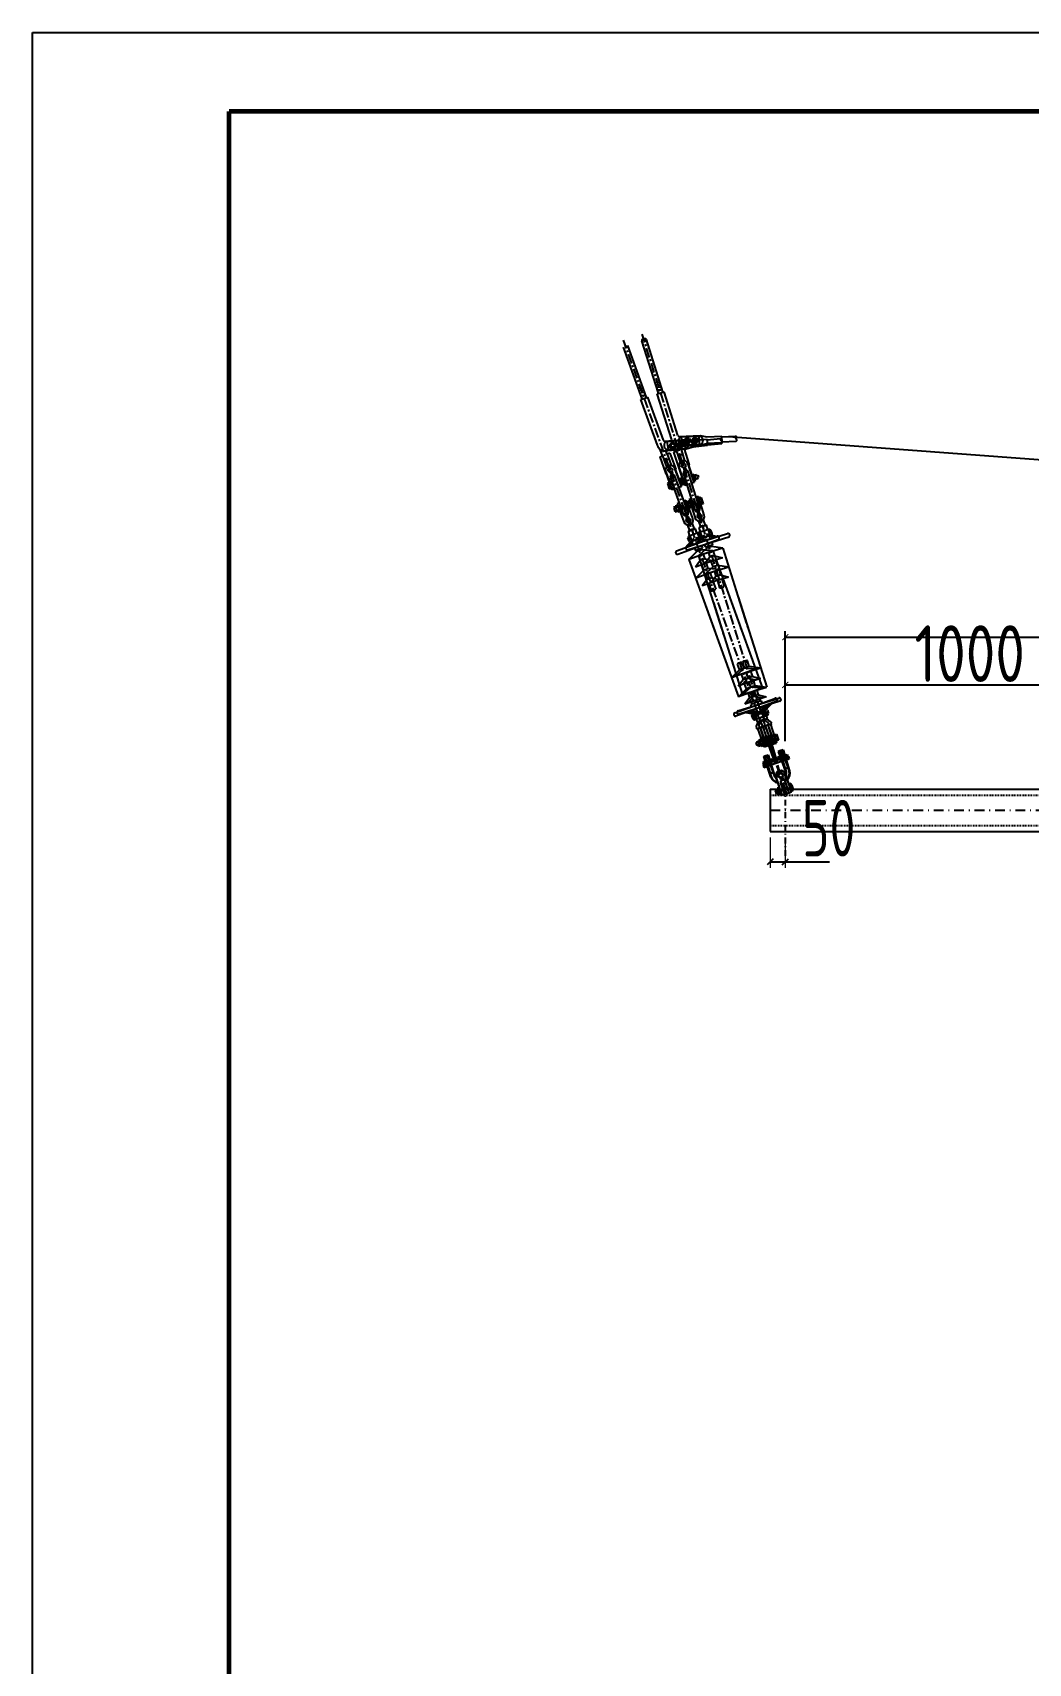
# Model space of a CAD drawing. Header units: millimetres. Extents: x 601 to 1195, y -2888 to -2468.
# Drawn here: x 601.1 to 727.7, y -2675.1 to -2467.8 of the extents above; entities that cross this region are included whole.
import ezdxf

# ---------------------------------------------------------------- set-up
doc = ezdxf.new("R2010")
doc.units = ezdxf.units.MM
for name, pattern in [('CENTER', [2, 1.25, -0.25, 0.25, -0.25]), ('CENTERX2', [4, 2.5, -0.5, 0.5, -0.5]), ('CONTINOUS', [0]), ('DASHDOT2', [0.5, 0.25, -0.125, 0, -0.125]), ('DASHED', [0.008, 0.005, -0.003])]:
    doc.linetypes.add(name, pattern=pattern)
for name, color, linetype in [('2', 2, 'DASHED'), ('DIMENSIONS', 5, 'Continuous'), ('TEMP', 7, 'Continuous')]:
    doc.layers.add(name, color=color, linetype=linetype)
doc.layers.add('3', color=1, linetype='Continuous', lineweight=18)
doc.styles.add('HZTSS', font='tssdeng.shx', dxfattribs={"width": 0.8, "bigfont": 'tssdchn.shx'})
doc.styles.get("Standard").update_dxf_attribs({"font": 'tssdeng.shx', "width": 0.7, "bigfont": 'tssdchn.shx'})

msp = doc.modelspace()

# ---------------------------------------------------------------- linework, layer by layer
at = {"color": 3}
for p, q in [((601.07, -2887.82), (601.07, -2467.82)), ((601.07, -2467.82), (1195.07, -2467.82)), ((601.07, -2887.82), (601.07, -2467.82)), ((689.58, -2519.17), (773.5, -2525.39))]:
    msp.add_line(p, q, dxfattribs=at)
at = {"color": 0}
for p, q in [((678.59, -2514.37), (676.22, -2507.81)), ((679.16, -2514.2), (676.78, -2507.61)), ((680.67, -2513.66), (678.58, -2507.01)), ((681.25, -2513.51), (679.15, -2506.83)), ((678.45, -2514.47), (679.32, -2514.16)), ((680.54, -2520.25), (678.45, -2514.47)), ((681.3, -2519.65), (679.32, -2514.16)), ((680.53, -2513.75), (681.41, -2513.47)), ((682.37, -2519.61), (680.53, -2513.75)), ((683.16, -2519.04), (681.41, -2513.47)), ((681.2, -2521.64), (680.91, -2520.83)), ((681.4, -2521), (684.25, -2520.75)), ((681.46, -2519.75), (684.13, -2519.53)), ((681.78, -2521.43), (681.62, -2520.99)), ((681.77, -2519.79), (683.98, -2519.61)), ((681.94, -2520.84), (681.77, -2519.79)), ((681.85, -2519.81), (681.85, -2519.81)), ((684.12, -2520.69), (681.92, -2520.88)), ((682.01, -2520.93), (682.01, -2520.93)), ((682.98, -2521.03), (682.72, -2520.21)), ((683.2, -2520.39), (686.06, -2520.26)), ((683.31, -2519.15), (685.99, -2519.04)), ((683.32, -2519.66), (683.32, -2519.66)), ((683.56, -2520.84), (683.42, -2520.39)), ((683.45, -2520.76), (683.45, -2520.76)), ((683.93, -2520.73), (683.56, -2520.84)), ((683.56, -2520.84), (684.01, -2522.26)), ((683.62, -2519.21), (685.84, -2519.12)), ((683.75, -2520.25), (683.62, -2519.21)), ((683.7, -2519.23), (683.7, -2519.23)), ((685.94, -2520.2), (683.72, -2520.29)), ((683.82, -2520.35), (683.82, -2520.35)), ((683.93, -2520.73), (684.58, -2522.78)), ((684.1, -2520.69), (683.99, -2519.63)), ((684.12, -2519.53), (684.99, -2519.67)), ((684.2, -2520.75), (685.09, -2520.47)), ((684.22, -2519.52), (684.23, -2519.52)), ((684.96, -2519.66), (686.88, -2519.51)), ((685.07, -2520.48), (686.92, -2520.29)), ((685.17, -2519.14), (685.17, -2519.14)), ((685.26, -2520.24), (685.26, -2520.24)), ((685.91, -2520.2), (685.85, -2519.13)), ((685.98, -2519.04), (686.85, -2519.22)), ((686.02, -2520.26), (686.91, -2520.02)), ((686.09, -2519.04), (686.09, -2519.04)), ((686.82, -2519.2), (688.74, -2519.14)), ((686.84, -2519.5), (686.93, -2520.29)), ((686.86, -2519.59), (688.59, -2519.43)), ((686.89, -2520.03), (688.75, -2519.92)), ((686.9, -2520.21), (688.72, -2520.05)), ((688.7, -2519.12), (688.75, -2519.91)), ((688.71, -2519.22), (690.46, -2519.12)), ((688.73, -2519.84), (690.56, -2519.75)), ((680.84, -2521.77), (681.2, -2521.64)), ((680.84, -2521.77), (681.57, -2523.79)), ((681.2, -2521.64), (681.71, -2523.04)), ((681.41, -2522.22), (681.99, -2522.01)), ((682.14, -2521.3), (681.78, -2521.43)), ((681.78, -2521.43), (682.28, -2522.83)), ((682.14, -2521.3), (682.87, -2523.33)), ((682.61, -2521.14), (682.98, -2521.03)), ((682.61, -2521.14), (683.26, -2523.2)), ((682.98, -2521.03), (683.43, -2522.45)), ((683.16, -2521.62), (683.75, -2521.43))]:
    msp.add_line(p, q, dxfattribs=at)
at = {"color": 0, "linetype": 'Continuous'}
for p, q in [((682.72, -2520.12), (682.94, -2519.99)), ((682.79, -2520.31), (683.04, -2520.27)), ((683.67, -2520.04), (683.89, -2519.91)), ((683.74, -2520.23), (683.99, -2520.19)), ((684.56, -2519.57), (684.78, -2519.45)), ((684.62, -2519.76), (684.87, -2519.74)), ((685.51, -2519.53), (685.73, -2519.41)), ((685.57, -2519.72), (685.82, -2519.69))]:
    msp.add_line(p, q, dxfattribs=at)
for p, q in [((684.03, -2525.39), (683.29, -2523.05)), ((683.29, -2523.05), (684.03, -2525.39)), ((684.47, -2522.68), (685.2, -2525.02)), ((685.2, -2525.02), (684.47, -2522.68)), ((682.43, -2525.96), (681.6, -2523.64)), ((681.6, -2523.64), (682.43, -2525.96)), ((682.1, -2525.03), (681.81, -2525.14)), ((683.88, -2529.05), (682.2, -2524.41)), ((682.2, -2524.41), (682.72, -2525.85)), ((682.76, -2523.23), (683.59, -2525.54)), ((683.59, -2525.54), (682.76, -2523.23)), ((684.45, -2528.84), (682.78, -2524.2)), ((683.3, -2525.64), (682.78, -2524.2)), ((683.55, -2524.51), (683.26, -2524.61)), ((683.26, -2524.61), (683.33, -2524.82)), ((683.33, -2524.82), (683.62, -2524.71)), ((683.72, -2525), (683.43, -2525.11)), ((683.43, -2525.11), (683.51, -2525.31)), ((683.74, -2524.45), (683.44, -2524.55)), ((683.44, -2524.55), (683.66, -2525.25)), ((683.51, -2524.75), (683.8, -2524.66)), ((683.72, -2525), (683.55, -2524.51)), ((683.89, -2524.95), (683.6, -2525.04)), ((683.62, -2524.71), (684.03, -2524.56)), ((683.62, -2524.71), (683.72, -2525)), ((683.72, -2524.44), (683.8, -2524.65)), ((683.72, -2525), (684.14, -2524.85)), ((683.8, -2525.2), (683.72, -2525)), ((685.34, -2528.54), (683.86, -2523.83)), ((683.86, -2523.83), (684.32, -2525.3)), ((683.96, -2525.16), (683.89, -2524.95)), ((683.9, -2524.95), (683.98, -2525.15)), ((684.03, -2524.57), (684.14, -2524.85)), ((685.93, -2528.36), (684.45, -2523.65)), ((684.91, -2525.12), (684.45, -2523.65)), ((685.2, -2523.99), (684.91, -2524.09)), ((684.91, -2524.09), (684.97, -2524.29)), ((685.2, -2525.02), (684.91, -2525.12)), ((684.97, -2524.29), (685.27, -2524.2)), ((685.36, -2524.49), (685.06, -2524.58)), ((685.06, -2524.58), (685.13, -2524.79)), ((685.13, -2524.79), (685.42, -2524.7)), ((685.36, -2524.49), (685.2, -2523.99)), ((685.27, -2524.2), (685.68, -2524.07)), ((685.27, -2524.2), (685.36, -2524.49)), ((685.36, -2524.49), (685.78, -2524.36)), ((685.42, -2524.7), (685.36, -2524.49)), ((685.38, -2523.93), (685.45, -2524.14)), ((685.54, -2524.44), (685.61, -2524.65)), ((685.69, -2524.07), (685.78, -2524.36)), ((681.81, -2525.14), (682.06, -2525.83)), ((681.88, -2525.34), (682.17, -2525.23)), ((682.28, -2525.52), (681.99, -2525.63)), ((682.06, -2525.83), (682.35, -2525.73)), ((682.35, -2525.73), (682.28, -2525.52)), ((682.72, -2525.85), (682.43, -2525.96)), ((683.59, -2525.54), (683.3, -2525.64)), ((683.51, -2525.31), (683.8, -2525.2)), ((683.66, -2525.25), (683.96, -2525.16)), ((684.32, -2525.3), (684.03, -2525.39)), ((684.88, -2527.08), (684.59, -2527.17)), ((684.59, -2527.17), (685.33, -2529.51)), ((685.34, -2528.54), (684.88, -2527.08)), ((685.76, -2526.8), (685.47, -2526.89)), ((685.47, -2526.89), (685.93, -2528.36)), ((686.5, -2529.15), (685.76, -2526.8)), ((685.82, -2526.98), (686.11, -2526.88)), ((685.88, -2527.18), (685.82, -2526.98)), ((686.18, -2527.1), (685.88, -2527.19)), ((686.11, -2526.88), (686.17, -2527.09)), ((686.3, -2527.5), (686.17, -2527.09)), ((686.17, -2527.09), (686.37, -2527.71)), ((682.91, -2528.19), (682.62, -2528.29)), ((682.62, -2528.29), (682.77, -2528.7)), ((682.77, -2528.24), (682.7, -2528.04)), ((682.77, -2528.7), (683.06, -2528.59)), ((682.84, -2527.99), (683.13, -2527.88)), ((683.13, -2528.8), (682.84, -2527.99)), ((682.99, -2528.85), (682.91, -2528.65)), ((683.21, -2528.1), (682.92, -2528.2)), ((683.35, -2528.49), (683.06, -2528.59)), ((683.36, -2527.61), (683.07, -2527.71)), ((683.07, -2527.71), (683.9, -2530.02)), ((683.13, -2527.88), (683.2, -2528.09)), ((683.42, -2528.69), (683.13, -2528.8)), ((683.2, -2528.09), (683.2, -2528.09)), ((683.35, -2528.49), (683.35, -2528.49)), ((683.88, -2529.05), (683.36, -2527.61)), ((684.45, -2528.84), (683.88, -2529.05)), ((684.22, -2527.29), (683.93, -2527.4)), ((683.93, -2527.4), (684.45, -2528.84)), ((684.42, -2527.64), (684.12, -2527.73)), ((684.12, -2527.73), (684.25, -2528.14)), ((684.27, -2527.69), (684.2, -2527.48)), ((685.06, -2529.6), (684.22, -2527.29)), ((684.25, -2528.14), (684.54, -2528.05)), ((684.29, -2527.47), (684.57, -2527.36)), ((684.36, -2527.67), (684.29, -2527.47)), ((684.35, -2527.44), (684.64, -2527.35)), ((684.61, -2528.26), (684.35, -2527.44)), ((684.65, -2527.58), (684.36, -2527.68)), ((684.46, -2528.3), (684.4, -2528.1)), ((684.71, -2527.56), (684.42, -2527.66)), ((684.79, -2527.96), (684.5, -2528.07)), ((684.58, -2528.28), (684.5, -2528.07)), ((684.84, -2527.96), (684.54, -2528.05)), ((684.57, -2527.36), (684.65, -2527.56)), ((684.87, -2528.17), (684.58, -2528.28)), ((684.9, -2528.17), (684.61, -2528.26)), ((684.64, -2527.35), (684.71, -2527.55)), ((684.79, -2527.97), (684.65, -2527.56)), ((684.65, -2527.56), (684.87, -2528.17)), ((684.71, -2527.55), (684.71, -2527.55)), ((684.84, -2527.96), (684.84, -2527.96)), ((685.93, -2528.36), (685.34, -2528.54)), ((686.21, -2529.24), (685.62, -2529.42)), ((686.3, -2527.49), (686.01, -2527.59)), ((686.07, -2527.8), (686.01, -2527.59)), ((686.37, -2527.71), (686.07, -2527.8)), ((684.77, -2529.71), (684.19, -2529.92)), ((684.37, -2530.42), (684.63, -2531.15)), ((684.37, -2530.42), (684.63, -2531.15)), ((684.37, -2530.42), (684.63, -2531.15)), ((684.69, -2531.79), (684.49, -2531.23)), ((684.69, -2531.79), (684.49, -2531.23)), ((684.5, -2531.19), (685.34, -2530.89)), ((684.5, -2531.19), (685.34, -2530.89)), ((684.95, -2530.21), (685.21, -2530.94)), ((684.95, -2530.21), (685.21, -2530.94)), ((684.95, -2530.21), (685.21, -2530.94)), ((685.58, -2531.47), (685.38, -2530.91)), ((685.58, -2531.47), (685.38, -2530.91)), ((685.78, -2529.93), (686.01, -2530.67)), ((685.78, -2529.93), (686.01, -2530.67)), ((685.78, -2529.93), (686.01, -2530.67)), ((686.04, -2531.32), (685.86, -2530.75)), ((686.04, -2531.32), (685.86, -2530.75)), ((687.18, -2530.96), (685.86, -2531.37)), ((685.88, -2530.71), (686.73, -2530.44)), ((685.88, -2530.71), (686.73, -2530.44)), ((686, -2531.33), (686.2, -2531.96)), ((686.36, -2529.75), (686.6, -2530.48)), ((686.36, -2529.75), (686.6, -2530.48)), ((686.37, -2529.75), (686.6, -2530.48)), ((686.94, -2531.03), (686.77, -2530.46)), ((686.94, -2531.03), (686.77, -2530.46)), ((687, -2531.02), (687.2, -2531.67)), ((687.46, -2531.27), (687.11, -2531.38)), ((687.36, -2531.06), (687.18, -2530.96)), ((687.24, -2531.17), (687.34, -2531.48)), ((687.5, -2531.5), (687.36, -2531.06)), ((682.98, -2533.7), (688.13, -2531.84)), ((683.13, -2534.12), (688.29, -2532.26)), ((684.12, -2533.29), (685.1, -2532.17)), ((684.25, -2533.15), (689.47, -2531.51)), ((684.39, -2533.58), (689.62, -2531.94)), ((684.41, -2533.18), (685.16, -2532.33)), ((684.52, -2531.86), (684.42, -2532.06)), ((684.57, -2532.49), (684.42, -2532.06)), ((684.77, -2532.16), (684.47, -2532.27)), ((685.81, -2531.39), (684.52, -2531.86)), ((684.55, -2532.07), (684.66, -2532.37)), ((684.65, -2531.81), (684.87, -2532.43)), ((685.1, -2532.94), (684.96, -2532.56)), ((685.74, -2532.23), (685.02, -2532.49)), ((685.26, -2533.36), (685.37, -2533.66)), ((685.41, -2532.78), (686.43, -2531.71)), ((686.88, -2532.29), (685.48, -2532.03)), ((686.59, -2532.39), (685.53, -2532.19)), ((685.63, -2531.46), (685.86, -2532.1)), ((685.71, -2532.69), (686.49, -2531.87)), ((685.86, -2531.37), (685.76, -2531.58)), ((685.9, -2532.01), (685.76, -2531.58)), ((686.1, -2531.69), (685.76, -2531.81)), ((685.78, -2534.34), (686.85, -2533.36)), ((686.11, -2531.68), (685.8, -2531.78)), ((685.8, -2533.5), (686.24, -2533.34)), ((686, -2531.48), (685.81, -2531.39)), ((685.82, -2533.49), (686.26, -2533.34)), ((685.99, -2532.61), (685.86, -2532.25)), ((685.88, -2531.6), (685.99, -2531.9)), ((685.89, -2531.58), (685.99, -2531.89)), ((686.15, -2531.92), (686, -2531.48)), ((686.17, -2533.59), (686.1, -2533.39)), ((686.15, -2533.04), (686.26, -2533.34)), ((686.4, -2532.48), (686.28, -2532.09)), ((687.07, -2531.8), (686.34, -2532.03)), ((686.54, -2532.9), (686.64, -2533.21)), ((686.64, -2533.21), (687.08, -2533.07)), ((686.66, -2533.2), (687.09, -2533.06)), ((686.87, -2533.36), (686.8, -2533.16)), ((688.21, -2531.91), (686.82, -2531.58)), ((687.14, -2533.26), (686.85, -2533.36)), ((687.92, -2532), (686.87, -2531.75)), ((687.08, -2533.07), (687.52, -2532.93)), ((687.09, -2533.06), (687.54, -2532.92)), ((687.43, -2533.17), (687.13, -2533.27)), ((687.31, -2532.19), (687.19, -2531.83)), ((688.88, -2533.36), (687.32, -2533.85)), ((687.45, -2533.18), (687.38, -2532.97)), ((688.86, -2533.37), (687.43, -2533.17)), ((687.45, -2532.62), (687.54, -2532.93)), ((688.86, -2533.35), (691.85, -2542.85)), ((684.55, -2534.82), (685.58, -2533.8)), ((686.08, -2534.27), (684.55, -2534.82)), ((684.55, -2534.81), (687.84, -2543.93)), ((685.36, -2533.66), (685.8, -2533.5)), ((686, -2534.94), (685.37, -2535.76)), ((686.48, -2535.36), (685.37, -2535.76)), ((685.38, -2533.65), (685.82, -2533.49)), ((685.6, -2533.8), (685.53, -2533.6)), ((685.87, -2533.69), (685.58, -2533.8)), ((685.77, -2534.32), (688.68, -2543.57)), ((687.32, -2533.85), (685.78, -2534.34)), ((685.8, -2534.38), (686, -2534.93)), ((686.16, -2533.59), (685.86, -2533.7)), ((686.58, -2534.73), (686, -2534.94)), ((687.61, -2533.72), (686.07, -2534.27)), ((686.37, -2534.17), (686.08, -2534.27)), ((687.59, -2533.72), (686.16, -2533.59)), ((686.45, -2536.16), (686.2, -2535.46)), ((686.38, -2534.17), (686.58, -2534.73)), ((687.62, -2534.95), (686.48, -2535.36)), ((687.22, -2534.52), (686.56, -2535.31)), ((687.68, -2534.96), (686.56, -2535.31)), ((686.58, -2534.73), (687.61, -2534.96)), ((687.02, -2535.95), (686.77, -2535.26)), ((687.04, -2533.94), (687.22, -2534.51)), ((687.81, -2534.33), (687.22, -2534.51)), ((687.62, -2533.76), (687.32, -2533.85)), ((687.62, -2535.75), (687.39, -2535.05)), ((687.59, -2533.71), (690.97, -2543.08)), ((687.63, -2533.76), (687.81, -2534.33)), ((688.84, -2534.59), (687.68, -2534.96)), ((687.8, -2534.33), (688.83, -2534.6)), ((688.2, -2535.57), (687.98, -2534.86)), ((685.42, -2537.18), (686.45, -2536.16)), ((686.94, -2536.63), (685.42, -2537.18)), ((686.87, -2537.36), (686.24, -2538.17)), ((686.73, -2536.06), (686.45, -2536.16)), ((686.55, -2536.73), (687.62, -2535.75)), ((688.09, -2536.25), (686.55, -2536.73)), ((686.66, -2536.75), (686.87, -2537.34)), ((687.03, -2535.95), (686.73, -2536.06)), ((687.45, -2537.14), (686.87, -2537.35)), ((688.46, -2536.09), (686.94, -2536.64)), ((688.46, -2536.09), (687.03, -2535.95)), ((687.24, -2536.54), (687.45, -2537.13)), ((687.99, -2536.96), (687.33, -2537.76)), ((688.45, -2537.4), (687.33, -2537.75)), ((688.49, -2537.36), (687.35, -2537.77)), ((687.45, -2537.14), (688.48, -2537.37)), ((687.91, -2535.66), (687.62, -2535.75)), ((687.8, -2536.35), (687.99, -2536.95)), ((688.2, -2535.57), (687.9, -2535.66)), ((688.58, -2536.77), (687.99, -2536.96)), ((689.63, -2535.76), (688.08, -2536.25)), ((688.17, -2537.49), (688.45, -2538.4)), ((689.63, -2535.76), (688.2, -2535.57)), ((688.39, -2536.17), (688.57, -2536.76)), ((689.6, -2537.04), (688.45, -2537.4)), ((688.57, -2536.77), (689.6, -2537.04)), ((688.74, -2537.31), (689.03, -2538.22)), ((687.35, -2537.77), (686.24, -2538.17)), ((687.07, -2537.87), (687.4, -2538.77)), ((687.64, -2537.67), (687.96, -2538.57)), ((690.83, -2539.53), (694.45, -2551.05)), ((686.68, -2540.67), (690.86, -2552.26)), ((687.66, -2540.27), (691.35, -2552.03)), ((689.82, -2539.8), (693.91, -2551.16)), ((691.12, -2543.5), (691.2, -2543.7)), ((691.98, -2543.28), (692.05, -2543.49)), ((688.03, -2544.45), (688.1, -2544.64)), ((688.85, -2544.1), (688.91, -2544.3)), ((691.57, -2548.6), (691.32, -2547.91)), ((691.64, -2548.58), (691.42, -2547.88)), ((692.22, -2548.4), (692, -2547.7)), ((689.96, -2549.85), (690.99, -2548.82)), ((693.01, -2548.75), (689.97, -2549.85)), ((690.55, -2549.57), (691.62, -2548.59)), ((693.65, -2548.61), (690.57, -2549.58)), ((691, -2548.81), (690.75, -2548.12)), ((691.27, -2548.72), (690.99, -2548.82)), ((691.2, -2549.4), (691.45, -2550.08)), ((691.56, -2548.61), (691.26, -2548.72)), ((692.03, -2549.87), (691.37, -2550.67)), ((692.03, -2549.87), (691.45, -2550.08)), ((693, -2548.75), (691.56, -2548.61)), ((691.91, -2548.5), (691.62, -2548.59)), ((691.78, -2549.19), (692.03, -2549.87)), ((691.82, -2549.18), (692.03, -2549.87)), ((692.21, -2548.41), (691.91, -2548.5)), ((692.02, -2549.87), (693.06, -2550.1)), ((692.62, -2549.68), (692.03, -2549.87)), ((693.64, -2548.6), (692.21, -2548.41)), ((692.4, -2549), (692.62, -2549.68)), ((693.65, -2549.95), (692.5, -2550.31)), ((692.62, -2549.68), (693.64, -2549.95)), ((691.45, -2550.09), (690.82, -2550.9)), ((691.93, -2550.5), (690.82, -2550.9)), ((693.88, -2551.18), (690.84, -2552.27)), ((690.85, -2552.27), (691.87, -2551.24)), ((691.34, -2552.03), (692.41, -2551.05)), ((694.42, -2551.07), (691.34, -2552.03)), ((692.5, -2550.31), (691.37, -2550.66)), ((691.87, -2551.24), (691.64, -2550.6)), ((692.16, -2551.14), (691.87, -2551.24)), ((693.06, -2550.09), (691.93, -2550.5)), ((692.08, -2551.83), (692.28, -2552.38)), ((692.45, -2551.03), (692.15, -2551.14)), ((692.41, -2551.05), (692.21, -2550.4)), ((692.45, -2551.04), (692.22, -2550.4)), ((692.7, -2550.96), (692.41, -2551.05)), ((693.89, -2551.17), (692.45, -2551.03)), ((692.59, -2551.65), (692.77, -2552.2)), ((692.66, -2551.62), (692.86, -2552.17)), ((692.99, -2550.86), (692.69, -2550.96)), ((693.36, -2552.01), (692.76, -2552.2)), ((692.99, -2550.87), (692.79, -2550.22)), ((694.42, -2551.06), (693, -2550.86)), ((693.18, -2551.46), (693.35, -2552.01)), ((693.35, -2552.01), (694.37, -2552.28)), ((690.38, -2554.3), (695.49, -2552.46)), ((695.67, -2552.86), (690.54, -2554.71)), ((690.79, -2554.05), (695.97, -2552.42)), ((696.13, -2552.83), (690.94, -2554.46)), ((692.28, -2552.38), (691.65, -2553.2)), ((692.76, -2552.8), (691.65, -2553.2)), ((692.76, -2552.21), (692.1, -2553)), ((693.23, -2552.64), (692.1, -2552.99)), ((692.22, -2554.07), (693.6, -2554.39)), ((692.86, -2552.17), (692.27, -2552.38)), ((692.86, -2553.07), (692.42, -2553.23)), ((692.53, -2553.53), (692.42, -2553.22)), ((692.88, -2553.06), (692.44, -2553.22)), ((692.47, -2552.91), (692.57, -2553.17)), ((692.51, -2553.98), (693.56, -2554.22)), ((692.68, -2553.95), (692.81, -2554.3)), ((693.89, -2552.39), (692.76, -2552.8)), ((692.85, -2552.17), (693.89, -2552.39)), ((693.29, -2552.91), (692.86, -2553.07)), ((693.32, -2552.91), (692.87, -2553.05)), ((692.97, -2553.36), (692.87, -2553.05)), ((693.31, -2552.91), (692.88, -2553.06)), ((693.34, -2552.91), (692.89, -2553.05)), ((692.94, -2552.73), (693.02, -2553.01)), ((692.95, -2554.33), (693.67, -2554.07)), ((693.05, -2552.7), (693.15, -2552.97)), ((693.1, -2553.79), (693.21, -2554.14)), ((694.38, -2552.28), (693.23, -2552.64)), ((693.42, -2553.21), (693.31, -2552.9)), ((693.76, -2552.78), (693.32, -2552.91)), ((693.78, -2552.77), (693.34, -2552.91)), ((693.35, -2554.17), (694.09, -2553.94)), ((693.52, -2552.55), (693.61, -2552.82)), ((694.27, -2553.38), (693.53, -2554.23)), ((693.57, -2553.63), (693.71, -2554.01)), ((694.57, -2553.27), (693.59, -2554.39)), ((693.87, -2553.07), (693.78, -2552.77)), ((694.04, -2554.75), (693.82, -2554.13)), ((694.72, -2553.28), (693.94, -2554.1)), ((695.02, -2553.19), (693.99, -2554.26)), ((694.01, -2553.5), (694.13, -2553.89)), ((694.11, -2554.07), (694.27, -2554.5)), ((694.43, -2554.64), (694.23, -2554.01)), ((694.53, -2554.39), (694.44, -2554.08)), ((694.53, -2553.97), (694.67, -2554.4)), ((691.81, -2554.27), (693.21, -2554.53)), ((692.09, -2554.17), (693.15, -2554.37)), ((692.53, -2554.64), (692.69, -2555.08)), ((692.59, -2554.87), (692.93, -2554.75)), ((692.8, -2554.96), (692.69, -2554.66)), ((692.69, -2555.08), (692.88, -2555.17)), ((693.06, -2555.1), (692.82, -2554.46)), ((692.88, -2555.17), (694.17, -2554.7)), ((692.93, -2554.47), (693.07, -2554.92)), ((692.97, -2554.7), (693.32, -2554.59)), ((693.07, -2554.92), (693.25, -2555.01)), ((693.18, -2554.8), (693.09, -2554.49)), ((693.09, -2555.09), (693.22, -2555.45)), ((693.14, -2556.33), (694.74, -2555.75)), ((693.43, -2554.95), (693.22, -2554.3)), ((693.25, -2555.01), (694.56, -2554.6)), ((694.1, -2555.16), (693.26, -2555.47)), ((693.3, -2556.27), (694.58, -2555.81)), ((693.46, -2556.18), (695.08, -2555.67)), ((693.47, -2554.94), (693.58, -2555.31)), ((694.47, -2555.06), (693.62, -2555.33)), ((693.62, -2556.15), (694.48, -2558.55)), ((693.63, -2556.13), (694.92, -2555.72)), ((694.39, -2558.56), (693.63, -2556.13)), ((693.92, -2554.4), (694.22, -2554.29)), ((693.95, -2556.03), (694.71, -2558.46)), ((693.99, -2554.77), (694.11, -2555.13)), ((694.13, -2554.49), (694.02, -2554.19)), ((694.17, -2554.7), (694.27, -2554.5)), ((694.26, -2555.92), (695.12, -2558.32)), ((694.32, -2554.29), (694.63, -2554.19)), ((694.37, -2554.66), (694.49, -2555.02)), ((694.56, -2554.6), (694.67, -2554.4)), ((694.58, -2555.81), (695.44, -2558.2)), ((694.6, -2555.82), (695.36, -2558.25)), ((694.92, -2555.72), (695.69, -2558.15)), ((693.88, -2557.87), (693.08, -2558.15)), ((693.08, -2558.15), (693.19, -2558.47)), ((693.19, -2558.47), (693.99, -2558.19)), ((693.32, -2558.07), (693.24, -2557.84)), ((694.16, -2558.66), (693.3, -2556.27)), ((694.13, -2557.75), (693.32, -2558)), ((693.32, -2558), (693.43, -2558.33)), ((693.43, -2558.33), (694.24, -2558.07)), ((693.8, -2557.64), (693.48, -2557.76)), ((693.48, -2557.76), (693.75, -2558.52)), ((693.57, -2557.93), (693.5, -2557.7)), ((693.67, -2558.25), (693.74, -2558.48)), ((694.06, -2557.52), (693.74, -2557.62)), ((693.74, -2557.62), (693.98, -2558.4)), ((693.98, -2558.4), (694.31, -2558.3)), ((695.07, -2557.18), (695.39, -2557.07)), ((695.12, -2558.32), (695.44, -2558.2)), ((695.15, -2557.4), (695.47, -2557.29)), ((695.27, -2557.72), (695.59, -2557.61)), ((695.67, -2557.83), (695.35, -2557.95)), ((695.36, -2557.11), (695.68, -2557.01)), ((695.36, -2558.25), (695.69, -2558.15)), ((695.39, -2557.07), (695.67, -2557.83)), ((695.43, -2557.34), (695.75, -2557.24)), ((695.53, -2557.67), (695.86, -2557.56)), ((695.93, -2557.79), (695.6, -2557.89)), ((695.68, -2557.01), (695.93, -2557.79)), ((693.43, -2558.39), (693.51, -2558.61)), ((693.75, -2558.52), (694.07, -2558.41)), ((694.97, -2560.26), (693.96, -2560.62)), ((696.95, -2559.87), (693.99, -2560.94)), ((694.02, -2559.87), (694.45, -2559.72)), ((694.02, -2559.87), (694.95, -2562.47)), ((694.1, -2561.23), (697.13, -2560.13)), ((695.13, -2560.19), (694.1, -2560.51)), ((697.13, -2559.88), (694.12, -2560.82)), ((694.48, -2558.55), (694.16, -2558.66)), ((694.19, -2559.76), (694.63, -2559.62)), ((694.19, -2559.76), (695.02, -2562.4)), ((694.22, -2561.12), (697.29, -2560.15)), ((694.71, -2558.46), (694.39, -2558.56)), ((694.45, -2559.72), (695.39, -2562.32)), ((694.63, -2559.62), (695.46, -2562.26)), ((695.84, -2559.95), (696.85, -2559.58)), ((696.33, -2559.04), (695.89, -2559.2)), ((695.89, -2559.2), (696.83, -2561.8)), ((697.03, -2559.84), (695.94, -2560.23)), ((695.94, -2560.23), (696.95, -2559.87)), ((696.01, -2559.91), (697.03, -2559.59)), ((697.06, -2560.16), (696.05, -2560.52)), ((696.54, -2559.02), (696.1, -2559.16)), ((696.1, -2559.16), (696.92, -2561.8)), ((697.2, -2559.86), (696.1, -2560.2)), ((696.1, -2560.2), (697.13, -2559.88)), ((697.22, -2560.17), (696.19, -2560.5)), ((696.33, -2559.04), (697.27, -2561.64)), ((696.54, -2559.02), (697.36, -2561.66)), ((696.85, -2559.58), (696.95, -2559.87)), ((697.03, -2559.59), (697.13, -2559.88)), ((697.03, -2559.84), (697.13, -2560.13)), ((697.2, -2559.86), (697.29, -2560.15)), ((693.96, -2560.62), (694.06, -2560.91)), ((693.99, -2560.94), (695.08, -2560.55)), ((693.99, -2560.94), (694.1, -2561.23)), ((695.08, -2560.55), (694.06, -2560.91)), ((694.1, -2560.51), (694.2, -2560.8)), ((694.12, -2560.82), (695.22, -2560.48)), ((694.12, -2560.82), (694.22, -2561.12)), ((694.17, -2561.2), (695.18, -2560.84)), ((695.22, -2560.48), (694.2, -2560.8)), ((694.29, -2561.09), (695.31, -2560.77)), ((696.41, -2564.77), (695.67, -2562.43)), ((696.76, -2562.06), (697.6, -2564.37)), ((696.85, -2562.06), (697.58, -2564.4)), ((695.58, -2564.17), (695.87, -2564.07)), ((695.58, -2564.22), (695.87, -2564.11)), ((695.7, -2564.58), (695.58, -2564.17)), ((695.73, -2564.62), (695.58, -2564.22)), ((696.44, -2564.79), (695.61, -2562.48)), ((695.64, -2564.37), (697.69, -2563.73)), ((695.65, -2563.96), (695.73, -2564.17)), ((695.66, -2564.42), (697.68, -2563.69)), ((695.66, -2563.91), (695.72, -2564.12)), ((696, -2564.48), (695.7, -2564.58)), ((696.02, -2564.52), (695.73, -2564.62)), ((696.1, -2563.78), (695.8, -2563.87)), ((696.09, -2563.81), (695.8, -2563.91)), ((695.8, -2563.87), (696.06, -2564.69)), ((695.8, -2563.91), (696.09, -2564.72)), ((696.16, -2563.98), (695.87, -2564.08)), ((696.16, -2564.01), (695.87, -2564.11)), ((696.29, -2564.38), (695.99, -2564.47)), ((696.3, -2564.4), (696.01, -2564.5)), ((696.16, -2563.98), (696.16, -2563.98)), ((696.16, -2564.01), (696.16, -2564.01)), ((696.21, -2563.24), (696.73, -2564.68)), ((696.24, -2563.22), (696.7, -2564.68)), ((696.29, -2564.39), (696.29, -2564.39)), ((696.36, -2564.6), (696.29, -2564.39)), ((696.31, -2564.41), (696.31, -2564.41)), ((696.38, -2564.62), (696.31, -2564.41)), ((697.02, -2564.58), (696.52, -2563.18)), ((697, -2564.59), (696.55, -2563.17)), ((697.29, -2564.5), (696.7, -2564.68)), ((697.31, -2564.48), (696.73, -2564.68)), ((697.31, -2564.48), (696.79, -2563.03)), ((697.29, -2564.5), (696.83, -2563.03)), ((697.53, -2563.29), (697.24, -2563.39)), ((697.24, -2563.39), (697.32, -2563.59)), ((697.56, -2563.32), (697.27, -2563.41)), ((697.27, -2563.41), (697.33, -2563.61)), ((697.58, -2564.4), (697.29, -2564.5)), ((697.6, -2564.37), (697.31, -2564.48)), ((697.61, -2563.49), (697.32, -2563.6)), ((697.63, -2563.53), (697.33, -2563.62)), ((697.75, -2563.88), (697.46, -2563.99)), ((697.75, -2563.92), (697.46, -2564.01)), ((697.46, -2564), (697.54, -2564.2)), ((697.46, -2564.02), (697.53, -2564.23)), ((697.75, -2563.89), (697.53, -2563.29)), ((697.53, -2564.23), (697.82, -2564.14)), ((697.54, -2564.2), (697.83, -2564.09)), ((697.76, -2563.93), (697.56, -2563.32)), ((697.61, -2563.49), (697.75, -2563.89)), ((697.63, -2563.52), (697.76, -2563.93)), ((697.83, -2564.09), (697.75, -2563.89)), ((697.82, -2564.14), (697.76, -2563.93)), ((695.85, -2564.53), (695.92, -2564.74)), ((695.87, -2564.57), (695.95, -2564.77)), ((696.06, -2564.69), (696.36, -2564.6)), ((696.09, -2564.72), (696.38, -2564.62)), ((696.7, -2564.68), (696.41, -2564.77)), ((696.73, -2564.68), (696.44, -2564.79))]:
    msp.add_line(p, q)
at = {"linetype": 'Continuous'}
for p, q in [((682.17, -2523.71), (682.21, -2523.96)), ((682.36, -2523.64), (682.49, -2523.86)), ((683.86, -2523.14), (683.89, -2523.39)), ((684.05, -2523.08), (684.17, -2523.3)), ((685.55, -2527.16), (685.75, -2527.8)), ((683.45, -2527.87), (683.68, -2528.5)), ((684.03, -2527.66), (684.26, -2528.29)), ((684.97, -2527.34), (685.17, -2527.98)), ((684.47, -2530.09), (684.51, -2530.34)), ((685.21, -2530.94), (684.63, -2531.15)), ((685.21, -2530.94), (684.63, -2531.15)), ((684.66, -2530.02), (684.79, -2530.24)), ((685.89, -2529.61), (685.92, -2529.86)), ((686.6, -2530.48), (686.01, -2530.67)), ((686.6, -2530.48), (686.01, -2530.67)), ((686.09, -2529.55), (686.21, -2529.77)), ((694.4, -2558.21), (694.17, -2557.58)), ((694.23, -2557.74), (694.2, -2557.75)), ((694.59, -2557.3), (694.24, -2557.43)), ((694.34, -2558.06), (694.31, -2558.07)), ((694.64, -2558.12), (694.44, -2557.48)), ((694.49, -2557.64), (694.46, -2557.65)), ((694.87, -2557.22), (694.52, -2557.33)), ((694.59, -2557.96), (694.56, -2557.97)), ((694.58, -2558.28), (694.56, -2558.29)), ((694.98, -2558.01), (694.75, -2557.38)), ((694.83, -2558.19), (694.79, -2558.2)), ((694.84, -2557.52), (694.8, -2557.53)), ((695.7, -2560.65), (694.84, -2558.25)), ((694.9, -2558.16), (694.87, -2558.17)), ((695.67, -2560.66), (694.9, -2558.23)), ((694.95, -2557.84), (694.92, -2557.85)), ((695.23, -2557.93), (695.03, -2557.3)), ((695.11, -2557.44), (695.08, -2557.45)), ((695.84, -2560.61), (695.08, -2558.18)), ((695.15, -2558.09), (695.12, -2558.1)), ((695.21, -2557.77), (695.18, -2557.78)), ((695.53, -2560.71), (694.66, -2558.31)), ((694.76, -2560.33), (694.87, -2560.62)), ((694.92, -2560.25), (695.01, -2560.55)), ((695.08, -2560.55), (694.97, -2560.26)), ((695.22, -2560.48), (695.13, -2560.19)), ((695.94, -2560.23), (695.84, -2559.95)), ((696.1, -2560.2), (696.01, -2559.91)), ((696.05, -2559.87), (696.15, -2560.16)), ((696.22, -2559.84), (696.31, -2560.14)), ((696.64, -2559.66), (696.74, -2559.95)), ((696.82, -2559.65), (696.91, -2559.95)), ((694.17, -2560.55), (694.28, -2560.84)), ((694.32, -2560.44), (694.41, -2560.73)), ((695.24, -2561.92), (694.81, -2562.08)), ((695.33, -2561.86), (694.89, -2562)), ((696.69, -2561.4), (697.12, -2561.24)), ((696.8, -2561.4), (697.24, -2561.26)), ((696.18, -2562.55), (696.22, -2562.79)), ((696.24, -2562.52), (696.27, -2562.77)), ((696.37, -2562.48), (696.5, -2562.69)), ((696.43, -2562.46), (696.55, -2562.68))]:
    msp.add_line(p, q, dxfattribs=at)
at = {"color": 7}
for p, q in [((682.78, -2524.2), (682.2, -2524.41)), ((684.45, -2523.65), (683.86, -2523.83))]:
    msp.add_line(p, q, dxfattribs=at)
at = {"color": 4, "linetype": 'CONTINOUS'}
for p, q in [((696.81, -2557.91), (696.81, -2543.9)), ((696.81, -2544.66), (773.61, -2544.66)), ((696.81, -2557.91), (696.81, -2549.99)), ((696.81, -2550.75), (735.21, -2550.75))]:
    msp.add_line(p, q, dxfattribs=at)
at = {"linetype": 'DASHED', "ltscale": 0.02}
for p, q in [((694.21, -2557.69), (694.79, -2557.49)), ((694.35, -2558.09), (694.93, -2557.88)), ((694.47, -2557.59), (695.06, -2557.41)), ((694.6, -2557.99), (695.19, -2557.81))]:
    msp.add_line(p, q, dxfattribs=at)
at = {"color": 0, "linetype": 'ByBlock'}
for p, q in [((695.28, -2572.86), (694.51, -2573.63)), ((696.43, -2573.63), (697.2, -2572.86))]:
    msp.add_line(p, q, dxfattribs=at)
at = {"color": 3, "const_width": 0.6}
for points in [[(626.07, -2877.82), (626.07, -2477.82)], [(626.07, -2877.82), (626.07, -2477.82)], [(626.07, -2477.82), (1185.07, -2477.82)]]:
    msp.add_lwpolyline(points, dxfattribs=at)
at = {"color": 0, "linetype": 'ByBlock', "const_width": 0.115}
for points in [[(697.2, -2544.28), (696.43, -2545.05)], [(697.2, -2550.37), (696.43, -2551.14)]]:
    msp.add_lwpolyline(points, dxfattribs=at)
at = {"color": 0}
for centre, radius in [((682.51, -2520.3), 0.353), ((682.51, -2520.3), 0.23), ((683.46, -2520.22), 0.353), ((683.46, -2520.22), 0.23), ((684.34, -2519.75), 0.353), ((684.34, -2519.75), 0.23), ((685.3, -2519.7), 0.353), ((685.3, -2519.7), 0.23)]:
    msp.add_circle(centre, radius, dxfattribs=at)
for centre in [(683.88, -2522.86), (683.88, -2522.86), (683.88, -2522.86), (682.18, -2523.44), (682.18, -2523.44), (682.18, -2523.44), (685.91, -2529.33), (684.48, -2529.81), (696.19, -2562.27), (696.26, -2562.24)]:
    msp.add_circle(centre, 0.276)
for centre, radius, start, end in [((676.62, -2507.64), 0.161, 206.2262, 7.4092), ((678.7, -2506.96), 0.131, 19.119, 195.7792), ((678.99, -2506.9), 0.161, 24.0873, 184.7778), ((678.98, -2506.85), 0.161, 203.841, 5.024), ((681.44, -2520.08), 0.922, 190.5725, 280.9532), ((681.44, -2519.6), 0.154, 199.8343, 274.6834), ((681.95, -2520.32), 0.565, 109.2603, 267.6469), ((683.28, -2519.48), 0.922, 188.1873, 278.568), ((683.31, -2519), 0.154, 197.4491, 272.2982), ((683.78, -2519.74), 0.565, 106.8751, 265.2617), ((683.97, -2520.16), 0.551, 290.0739, 88.5968), ((685.8, -2519.67), 0.551, 287.6888, 86.2117), ((688.79, -2519.54), 0.232, 148.5532, 242.6523), ((688.55, -2519.61), 0.193, 315.9717, 78.1575), ((688.65, -2519.9), 0.164, 292.1697, 80.0217), ((690.65, -2519.25), 0.232, 146.168, 240.2671), ((690.41, -2519.3), 0.193, 313.5865, 75.7723), ((690.49, -2519.6), 0.164, 289.7845, 77.6365), ((684.21, -2522.9), 0.384, 341.1463, 17.4491), ((681.93, -2523.66), 0.384, 199.8343, 237.2639), ((682.51, -2523.46), 0.384, 343.5315, 19.8343), ((683.62, -2523.08), 0.384, 197.4491, 234.8787)]:
    msp.add_arc(centre, radius, start, end, dxfattribs=at)
at = {"color": 0, "linetype": 'Continuous'}
for centre, start, end in [((682.22, -2520.41), 82.1265, 318.1461), ((683.17, -2520.33), 82.1265, 318.1461), ((684.05, -2519.84), 79.7413, 315.761), ((685, -2519.8), 79.7413, 315.761)]:
    msp.add_arc(centre, 0.178, start, end, dxfattribs=at)
for centre, radius, start, end in [((682.18, -2523.44), 0.614, 19.8343, 199.8343), ((682.18, -2523.44), 0.614, 19.8343, 199.8343), ((683.88, -2522.86), 0.614, 17.4491, 197.4491), ((683.88, -2522.86), 0.614, 17.4491, 197.4491), ((682.49, -2524.3), 0.307, 19.8343, 199.8343), ((684.16, -2523.74), 0.307, 17.4491, 197.4491), ((684.17, -2528.95), 0.307, 199.8343, 19.8343), ((685.91, -2529.33), 0.614, 197.4491, 17.4491), ((685.64, -2528.45), 0.307, 197.4491, 17.4491), ((684.48, -2529.81), 0.614, 199.8343, 19.8343), ((684.51, -2531.22), 0.0307, 109.8343, 199.8343), ((684.51, -2531.22), 0.0307, 109.8343, 199.8343), ((685.35, -2530.92), 0.0307, 19.8343, 109.8343), ((685.35, -2530.92), 0.0307, 19.8343, 109.8343), ((685.89, -2530.74), 0.0307, 107.4491, 197.4491), ((685.89, -2530.74), 0.0307, 107.4491, 197.4491), ((686.74, -2530.47), 0.0307, 17.4491, 107.4491), ((686.74, -2530.47), 0.0307, 17.4491, 107.4491), ((687.29, -2531.32), 0.0768, 315.2765, 278.5614), ((687.3, -2531.33), 0.0643, 113.9524, 322.024), ((687.26, -2531.32), 0.00991, 328.0243, 280.3009), ((687.28, -2531.29), 0.0256, 158.2101, 113.9524), ((687.25, -2531.3), 0.0302, 280.3009, 49.9491), ((687.27, -2531.29), 0.00807, 49.9491, 158.2101), ((687.3, -2531.3), 0.0161, 34.9559, 295.5974), ((687.31, -2531.33), 0.0163, 152.4722, 115.5974), ((687.33, -2531.35), 0.0283, 322.024, 223.7803), ((687.32, -2531.28), 0.0168, 214.9559, 328.0243), ((684.36, -2533.35), 0.23, 114.9208, 287.4491), ((684.61, -2532.21), 0.0768, 317.6617, 280.9466), ((684.62, -2532.22), 0.0643, 116.3376, 324.4092), ((684.57, -2532.22), 0.00991, 330.4095, 282.686), ((684.6, -2532.19), 0.0256, 160.5953, 116.3376), ((684.72, -2532.44), 0.154, 199.8343, 274.7066), ((684.57, -2532.2), 0.0302, 282.686, 52.3343), ((684.58, -2532.18), 0.00807, 52.3343, 160.5953), ((684.61, -2532.19), 0.0161, 37.3411, 297.9826), ((684.63, -2532.22), 0.0163, 154.8574, 117.9826), ((684.64, -2532.17), 0.0168, 217.3411, 330.4095), ((684.65, -2532.24), 0.0283, 324.4092, 226.1655), ((685.07, -2532.27), 0.106, 327.6001, 73.7524), ((685.57, -2532.09), 0.108, 143.1712, 253.2545), ((685.94, -2531.73), 0.0768, 315.2765, 278.5614), ((685.94, -2531.74), 0.0768, 317.6617, 280.9466), ((685.95, -2531.75), 0.0643, 116.3376, 324.4092), ((685.95, -2531.74), 0.0643, 113.9524, 322.024), ((685.91, -2531.74), 0.00991, 328.0243, 280.3009), ((685.91, -2531.75), 0.00991, 330.4095, 282.686), ((686.04, -2531.96), 0.154, 197.4491, 272.3214), ((685.93, -2531.71), 0.0256, 158.2101, 113.9524), ((685.9, -2531.72), 0.0302, 280.3009, 49.9491), ((685.92, -2531.7), 0.00807, 49.9491, 158.2101), ((685.93, -2531.72), 0.0256, 160.5953, 116.3376), ((685.91, -2531.71), 0.00807, 52.3343, 160.5953), ((685.9, -2531.73), 0.0302, 282.686, 52.3343), ((685.95, -2531.71), 0.0161, 34.9559, 295.5974), ((685.94, -2531.73), 0.0161, 37.3411, 297.9826), ((685.96, -2531.74), 0.0163, 152.4722, 115.5974), ((685.96, -2531.75), 0.0163, 154.8574, 117.9826), ((685.98, -2531.76), 0.0283, 322.024, 223.7803), ((685.98, -2531.77), 0.0283, 324.4092, 226.1655), ((685.97, -2531.69), 0.0168, 214.9559, 328.0243), ((685.97, -2531.71), 0.0168, 217.3411, 330.4095), ((686.01, -2531.97), 0.154, 265.5455, 19.8343), ((686.4, -2531.81), 0.106, 325.2149, 71.3672), ((686.9, -2531.65), 0.108, 140.786, 250.8693), ((687.35, -2531.55), 0.154, 263.1604, 17.4491), ((688.19, -2532.06), 0.228, 290.5389, 104.5448), ((689.52, -2531.73), 0.228, 288.1537, 102.1596), ((683.09, -2533.9), 0.23, 117.306, 289.8343), ((687.57, -2538.87), 0.206, 72.5549, 150.8059), ((687.49, -2538.54), 0.254, 250.071, 323.2432), ((687.74, -2538.46), 0.238, 244.9006, 337.56), ((688.63, -2538.5), 0.206, 70.1697, 148.4207), ((688.55, -2538.18), 0.254, 247.6858, 320.858), ((688.81, -2538.11), 0.238, 242.5154, 335.1749), ((691.14, -2547.91), 0.182, 231.8343, 359.8424), ((691.22, -2548.09), 0.207, 61.5033, 158.1653), ((691.56, -2547.87), 0.14, 18.5067, 182.1532), ((691.81, -2547.69), 0.182, 229.4491, 357.4573), ((691.89, -2547.87), 0.207, 59.1181, 155.7801), ((690.89, -2548.1), 0.14, 20.8919, 184.5384), ((690.88, -2554.25), 0.23, 107.4491, 279.9774), ((694.03, -2554.16), 0.106, 145.2149, 251.3672), ((693.97, -2554.12), 0.154, 19.8343, 94.7066), ((694.38, -2554.01), 0.154, 17.4491, 92.3214), ((695.57, -2552.67), 0.23, 297.306, 109.8343), ((696.04, -2552.63), 0.23, 294.9208, 107.4491), ((690.48, -2554.5), 0.23, 109.8343, 282.3626), ((692.68, -2554.59), 0.154, 85.5455, 199.8343), ((692.75, -2554.82), 0.0768, 137.6617, 100.9466), ((692.71, -2554.78), 0.0283, 144.4092, 46.1655), ((692.74, -2554.81), 0.0643, 296.3376, 144.4092), ((692.72, -2554.85), 0.0168, 37.3411, 150.4095), ((692.73, -2554.8), 0.0163, 334.8574, 297.9826), ((692.74, -2554.83), 0.0161, 217.3411, 117.9826), ((692.76, -2554.84), 0.0256, 340.5953, 296.3376), ((692.79, -2554.83), 0.0302, 102.686, 232.3343), ((692.78, -2554.81), 0.00991, 150.4095, 102.686), ((692.77, -2554.85), 0.00807, 232.3343, 340.5953), ((693.07, -2554.42), 0.154, 83.1604, 197.4491), ((693.13, -2554.65), 0.0768, 135.2765, 98.5614), ((693.12, -2554.64), 0.0643, 293.9524, 142.024), ((693.1, -2554.62), 0.0283, 142.024, 43.7803), ((693.1, -2554.69), 0.0168, 34.9559, 148.0243), ((693.11, -2554.64), 0.0163, 332.4722, 295.5974), ((693.14, -2554.68), 0.0256, 338.2101, 293.9524), ((693.13, -2554.67), 0.0161, 214.9559, 115.5974), ((693.97, -2556.11), 0.848, 25.2625, 194.4061), ((693.17, -2554.67), 0.0302, 100.3009, 229.9491), ((693.12, -2554.47), 0.108, 323.1712, 73.2545), ((693.16, -2554.69), 0.00807, 229.9491, 338.2101), ((693.17, -2554.65), 0.00991, 148.0243, 100.3009), ((693.25, -2555.44), 0.0307, 199.8343, 289.8343), ((694.3, -2556), 0.848, 22.8773, 192.0209), ((693.62, -2554.29), 0.106, 147.6001, 253.7524), ((693.52, -2554.32), 0.108, 320.786, 70.8693), ((693.61, -2555.3), 0.0307, 197.4491, 287.4491), ((694.08, -2554.35), 0.0768, 137.6617, 100.9466), ((694.04, -2554.32), 0.0283, 144.4092, 46.1655), ((694.07, -2554.34), 0.0643, 296.3376, 144.4092), ((694.05, -2554.39), 0.0168, 37.3411, 150.4095), ((694.06, -2554.34), 0.0163, 334.8574, 297.9826), ((694.09, -2554.37), 0.0256, 340.5953, 296.3376), ((694.07, -2554.37), 0.0161, 217.3411, 117.9826), ((694.12, -2554.36), 0.0302, 102.686, 232.3343), ((694.11, -2554.34), 0.00991, 150.4095, 102.686), ((694.1, -2554.38), 0.00807, 232.3343, 340.5953), ((694.09, -2555.14), 0.0307, 289.8343, 19.8343), ((694.48, -2554.24), 0.0768, 135.2765, 98.5614), ((694.47, -2554.23), 0.0643, 293.9524, 142.024), ((694.45, -2554.21), 0.0283, 142.024, 43.7803), ((694.45, -2554.28), 0.0168, 34.9559, 148.0243), ((694.46, -2554.23), 0.0163, 332.4722, 295.5974), ((694.49, -2554.27), 0.0256, 338.2101, 293.9524), ((694.48, -2554.26), 0.0161, 214.9559, 115.5974), ((694.46, -2555.03), 0.0307, 287.4491, 17.4491), ((694.52, -2554.26), 0.0302, 100.3009, 229.9491), ((694.51, -2554.28), 0.00807, 229.9491, 338.2101), ((694.52, -2554.24), 0.00991, 148.0243, 100.3009), ((696.06, -2562.07), 1.09, 197.4491, 261.6451), ((695.99, -2562.1), 0.64, 199.8343, 243.627), ((696.07, -2562.07), 0.64, 197.4491, 241.2419), ((696.19, -2562.27), 0.614, 19.8343, 199.8343), ((696.26, -2562.24), 0.614, 17.4491, 197.4491), ((696.23, -2562.01), 0.64, 336.0416, 19.8343), ((696.31, -2561.99), 0.64, 333.6564, 17.4491), ((696.24, -2562.01), 1.09, 315.6383, 19.8343), ((696.33, -2561.99), 1.09, 313.2531, 17.4491), ((695.98, -2562.1), 1.09, 199.8343, 264.0303), ((696.5, -2563.14), 0.307, 19.8343, 199.8343), ((696.54, -2563.12), 0.307, 17.4491, 197.4491)]:
    msp.add_arc(centre, radius, start, end)
at = {"linetype": 'Continuous'}
for centre, radius, start, end in [((682.07, -2523.14), 0.178, 352.1265, 228.1461), ((683.78, -2522.57), 0.178, 349.7413, 225.761), ((685.82, -2529.03), 0.178, 349.1373, 225.1569), ((684.37, -2529.52), 0.178, 351.5225, 227.5421), ((694.29, -2557.54), 0.123, 109.8343, 199.8343), ((694.51, -2558.17), 0.123, 199.8343, 289.8343), ((694.56, -2557.44), 0.123, 107.4491, 197.4491), ((694.61, -2558.34), 0.0614, 19.8343, 109.8343), ((694.63, -2557.42), 0.123, 19.8343, 109.8343), ((694.76, -2558.08), 0.123, 197.4491, 287.4491), ((694.89, -2558.23), 0.0614, 109.8343, 199.8343), ((694.84, -2558.25), 0.0614, 17.4491, 107.4491), ((694.91, -2557.33), 0.123, 17.4491, 107.4491), ((694.86, -2558.05), 0.123, 289.8343, 19.8343), ((695.14, -2558.16), 0.0614, 107.4491, 197.4491), ((695.11, -2557.97), 0.123, 287.4491, 17.4491), ((696.08, -2561.98), 0.178, 351.5225, 227.5421), ((696.17, -2561.95), 0.178, 349.1373, 225.1569)]:
    msp.add_arc(centre, radius, start, end, dxfattribs=at)
at = {"layer": '2', "color": 0, "linetype": 'CENTER'}
for p, q in [((686.15, -2530.1), (678.62, -2506.14)), ((684.75, -2530.57), (676.23, -2506.94))]:
    msp.add_line(p, q, dxfattribs=at)
at = {"layer": '2', "linetype": 'CENTERX2'}
for p, q in [((683.86, -2528.1), (685.19, -2531.77)), ((685.37, -2527.6), (686.54, -2531.32))]:
    msp.add_line(p, q, dxfattribs=at)
at = {"layer": '2', "linetype": 'CENTER'}
for p, q in [((696.14, -2562.16), (683.91, -2528.24)), ((696.22, -2562.13), (685.41, -2527.74))]:
    msp.add_line(p, q, dxfattribs=at)
at = {"layer": '3', "color": 0, "linetype": 'Continuous'}
for p, q in [((680.87, -2512.31), (680.25, -2512.31)), ((680.97, -2512.63), (680.35, -2512.63)), ((678.73, -2513.01), (678.11, -2513.04)), ((678.85, -2513.34), (678.23, -2513.36)), ((678.95, -2513.62), (678.33, -2513.64)), ((679.06, -2513.94), (678.44, -2513.97)), ((681.06, -2512.92), (680.44, -2512.92)), ((681.16, -2513.25), (680.54, -2513.25))]:
    msp.add_line(p, q, dxfattribs=at)
at = {"layer": 'DIMENSIONS', "color": 1, "linetype": 'DASHDOT2', "ltscale": 3}
msp.add_line((696.81, -2562.14), (696.81, -2572.46), dxfattribs=at)
at = {"layer": 'DIMENSIONS', "color": 7, "ltscale": 3}
for p, q in [((694.89, -2564), (865, -2564)), ((694.89, -2564), (694.89, -2569.38)), ((694.89, -2569.38), (865, -2569.38))]:
    msp.add_line(p, q, dxfattribs=at)
at = {"layer": 'DIMENSIONS', "color": 7, "linetype": 'DASHED', "ltscale": 3}
for p, q in [((694.89, -2564.77), (865, -2564.77)), ((694.89, -2568.61), (865, -2568.61))]:
    msp.add_line(p, q, dxfattribs=at)
at = {"layer": 'DIMENSIONS', "color": 1, "linetype": 'DASHDOT2', "ltscale": 5}
msp.add_line((694.89, -2566.69), (865, -2566.69), dxfattribs=at)
at = {"layer": 'TEMP', "color": 1, "lineweight": 18, "ltscale": 3}
for p, q in [((694.89, -2570.15), (694.89, -2574.01)), ((696.81, -2570.15), (696.81, -2574.01))]:
    msp.add_line(p, q, dxfattribs=at)
at = {"layer": 'TEMP', "color": 1, "ltscale": 3}
for p, q in [((694.89, -2573.25), (696.81, -2573.25)), ((696.81, -2573.25), (702.42, -2573.25))]:
    msp.add_line(p, q, dxfattribs=at)

# ---------------------------------------------------------------- texts
at = {"color": 7, "style": 'HZTSS', "width": 0.8}
msp.add_text('1000', height=7.2, dxfattribs=at).set_placement((713.25, -2550.37))
at = {"layer": 'TEMP', "color": 1, "width": 0.7}
msp.add_text('50', height=7.2, dxfattribs=at).set_placement((698.94, -2572.56))

doc.saveas('drawing.dxf')
